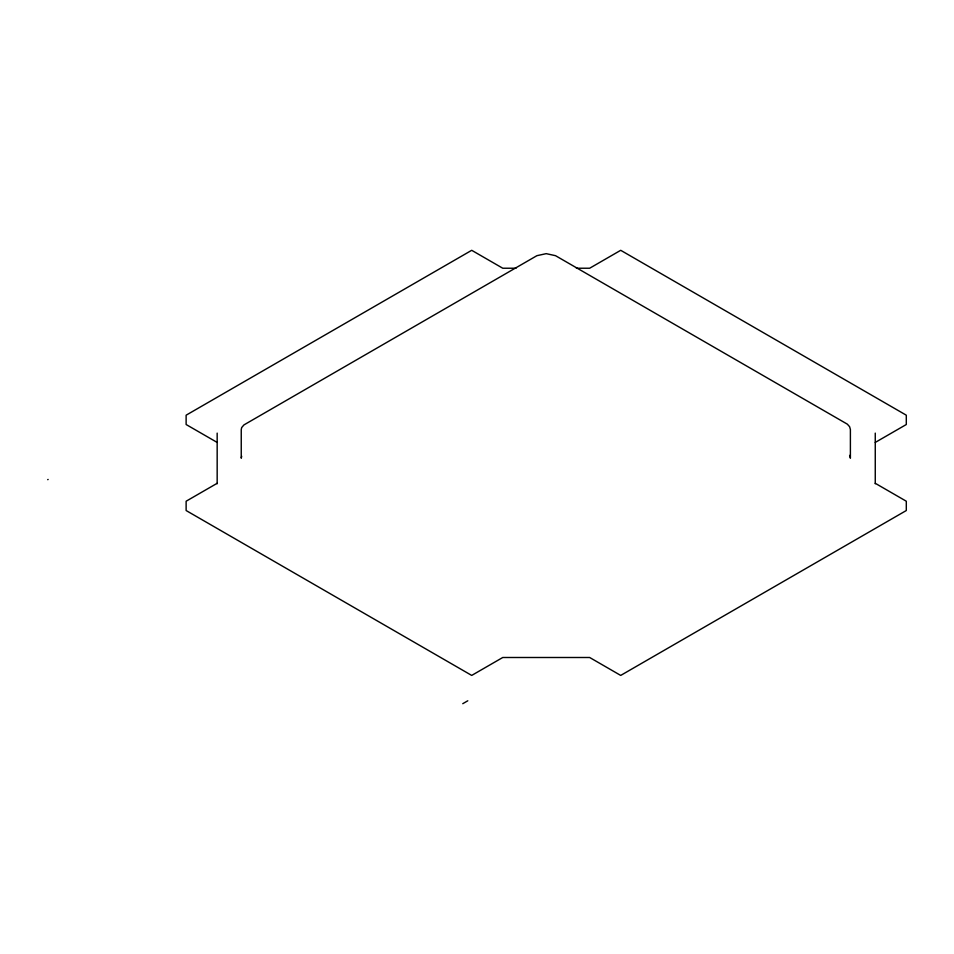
<?xml version="1.0" encoding="UTF-8"?>
<svg xmlns="http://www.w3.org/2000/svg" width="954" height="954" viewBox="0 0 954 954"><rect width="100%" height="100%" fill="white"/><g stroke="black" fill="none" stroke-linecap="round" stroke-linejoin="round"><path stroke-width="1.43" d="M241.684 456.239L241.243 458.206L241.243 429.527L241.684 427.559L243.962 424.9L536.899 255.684L546.213 253.657L555.526 255.684L847.319 424.148L849.609 426.7L850.396 429.527L850.396 458.206L849.609 455.38M47.7 479.671L48.141 479.445M217.166 483.296L186.125 501.22L186.125 510.533L471.705 675.42L502.758 657.497L589.667 657.497L620.708 675.42L906.3 510.533L906.3 501.22L875.259 483.296M875.259 442.429L906.3 424.518L906.3 415.193L620.708 250.306L589.667 268.229L576.407 268.229M462.762 703.694L467.794 700.785M516.007 268.229L502.758 268.229L471.705 250.306L186.125 415.193L186.125 424.518L217.166 442.429M875.259 433.116L875.259 483.761M217.166 433.116L217.166 483.761"/></g></svg>
